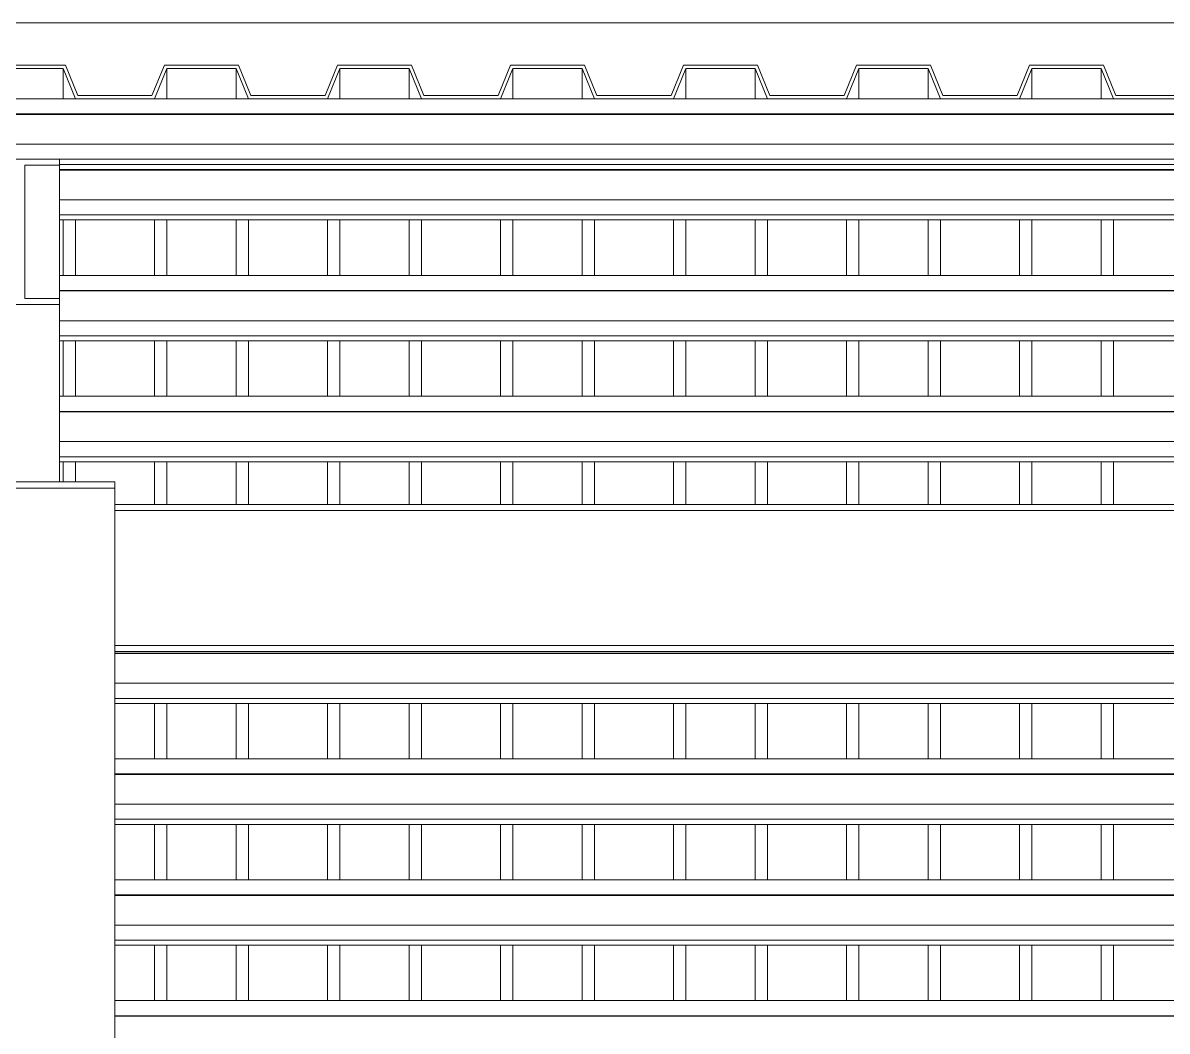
# Model space of a CAD drawing. Header units: metres. Extents: x 78 to 178, y -74 to 157.
# Drawn here: x 102.564 to 104.432, y -50.198 to -48.553 of the extents above; entities that cross this region are included whole.
import ezdxf

# ---------------------------------------------------------------- set-up
doc = ezdxf.new("R2010")
doc.units = ezdxf.units.M
doc.layers.add('01_Fina', color=252, linetype='Continuous', lineweight=15)

msp = doc.modelspace()

# ---------------------------------------------------------------- linework, layer by layer
at = {"layer": '01_Fina'}
for p, q in [((102.50247, -48.55302), (105.19549, -48.55302)), ((102.51256, -48.62207), (102.63359, -48.62207)), ((102.62968, -48.62772), (102.51647, -48.62772)), ((102.62968, -48.67704), (102.62968, -48.62772)), ((102.64985, -48.67704), (102.62968, -48.62772)), ((102.63359, -48.62207), (102.65376, -48.67139)), ((102.7748, -48.67139), (102.79497, -48.62207)), ((102.79888, -48.62772), (102.77871, -48.67704)), ((102.79497, -48.62207), (102.91601, -48.62207)), ((102.79888, -48.67704), (102.79888, -48.62772)), ((102.9121, -48.62772), (102.79888, -48.62772)), ((102.9121, -48.67704), (102.9121, -48.62772)), ((102.93227, -48.67704), (102.9121, -48.62772)), ((102.93618, -48.67139), (102.91601, -48.62207)), ((103.05721, -48.67139), (103.07739, -48.62207)), ((103.08129, -48.62772), (103.06112, -48.67704)), ((103.07739, -48.62207), (103.19842, -48.62207)), ((103.08129, -48.67704), (103.08129, -48.62772)), ((103.19451, -48.62772), (103.08129, -48.62772)), ((103.19451, -48.67704), (103.19451, -48.62772)), ((103.21468, -48.67704), (103.19451, -48.62772)), ((103.19842, -48.62207), (103.21859, -48.67139)), ((103.33963, -48.67139), (103.3598, -48.62207)), ((103.36371, -48.62772), (103.34354, -48.67704)), ((103.3598, -48.62207), (103.48083, -48.62207)), ((103.36371, -48.67704), (103.36371, -48.62772)), ((103.47692, -48.62772), (103.36371, -48.62772)), ((103.47692, -48.67704), (103.47692, -48.62772)), ((103.4971, -48.67704), (103.47692, -48.62772)), ((103.48083, -48.62207), (103.50101, -48.67139)), ((103.62204, -48.67139), (103.64221, -48.62207)), ((103.64612, -48.62772), (103.62595, -48.67704)), ((103.64221, -48.62207), (103.76325, -48.62207)), ((103.64612, -48.67704), (103.64612, -48.62772)), ((103.75934, -48.62772), (103.64612, -48.62772)), ((103.75934, -48.67704), (103.75934, -48.62772)), ((103.77951, -48.67704), (103.75934, -48.62772)), ((103.76325, -48.62207), (103.78342, -48.67139)), ((103.90445, -48.67139), (103.92463, -48.62207)), ((103.92854, -48.62772), (103.90836, -48.67704)), ((103.92463, -48.62207), (104.04566, -48.62207)), ((103.92854, -48.67704), (103.92854, -48.62772)), ((104.04175, -48.62772), (103.92854, -48.62772)), ((104.04175, -48.67704), (104.04175, -48.62772)), ((104.06192, -48.67704), (104.04175, -48.62772)), ((104.04566, -48.62207), (104.06583, -48.67139)), ((104.18687, -48.67139), (104.20704, -48.62207)), ((104.21095, -48.62772), (104.19078, -48.67704)), ((104.20704, -48.62207), (104.32807, -48.62207)), ((104.21095, -48.67704), (104.21095, -48.62772)), ((104.32417, -48.62772), (104.21095, -48.62772)), ((104.32417, -48.67704), (104.32417, -48.62772)), ((104.34434, -48.67704), (104.32417, -48.62772)), ((104.32807, -48.62207), (104.34825, -48.67139)), ((102.7748, -48.67139), (102.65376, -48.67139)), ((103.05721, -48.67139), (102.93618, -48.67139)), ((103.33963, -48.67139), (103.21859, -48.67139)), ((103.62204, -48.67139), (103.50101, -48.67139)), ((103.90445, -48.67139), (103.78342, -48.67139)), ((104.18687, -48.67139), (104.06583, -48.67139)), ((104.46928, -48.67139), (104.34825, -48.67139)), ((102.51647, -48.67704), (102.62968, -48.67704)), ((102.62968, -48.67704), (102.64985, -48.67704)), ((102.77871, -48.67704), (102.64985, -48.67704)), ((102.77871, -48.67704), (102.79888, -48.67704)), ((102.79888, -48.67704), (102.9121, -48.67704)), ((102.9121, -48.67704), (102.93227, -48.67704)), ((103.06112, -48.67704), (102.93227, -48.67704)), ((103.06112, -48.67704), (103.08129, -48.67704)), ((103.08129, -48.67704), (103.19451, -48.67704)), ((103.19451, -48.67704), (103.21468, -48.67704)), ((103.34354, -48.67704), (103.21468, -48.67704)), ((103.34354, -48.67704), (103.36371, -48.67704)), ((103.36371, -48.67704), (103.47692, -48.67704)), ((103.47692, -48.67704), (103.4971, -48.67704)), ((103.62595, -48.67704), (103.4971, -48.67704)), ((103.62595, -48.67704), (103.64612, -48.67704)), ((103.64612, -48.67704), (103.75934, -48.67704)), ((103.75934, -48.67704), (103.77951, -48.67704)), ((103.90836, -48.67704), (103.77951, -48.67704)), ((103.90836, -48.67704), (103.92854, -48.67704)), ((103.92854, -48.67704), (104.04175, -48.67704)), ((104.04175, -48.67704), (104.06192, -48.67704)), ((104.19078, -48.67704), (104.06192, -48.67704)), ((104.19078, -48.67704), (104.21095, -48.67704)), ((104.21095, -48.67704), (104.32417, -48.67704)), ((104.32417, -48.67704), (104.34434, -48.67704)), ((104.47319, -48.67704), (104.34434, -48.67704)), ((99.80945, -48.7017), (114.49982, -48.7017)), ((99.80945, -48.70252), (114.49982, -48.70252)), ((99.80945, -48.75102), (114.49982, -48.75102)), ((102.50404, -48.77568), (102.62404, -48.77568)), ((102.62404, -48.77568), (102.62404, -48.7839)), ((102.62404, -48.77568), (106.25404, -48.77568)), ((102.62404, -48.7839), (106.25404, -48.7839)), ((102.62404, -48.7839), (102.62404, -48.78534)), ((102.62404, -48.78534), (102.56714, -48.78534)), ((102.56714, -48.78534), (102.56714, -49.00275)), ((102.62404, -48.78534), (102.62404, -48.79241)), ((102.62404, -48.79241), (106.25404, -48.79241)), ((102.62404, -48.79241), (102.62404, -48.79323)), ((102.62404, -48.79323), (106.25404, -48.79323)), ((102.62404, -48.79323), (102.62404, -48.84173)), ((102.62404, -48.84173), (106.25404, -48.84173)), ((102.62404, -48.84173), (102.62404, -48.86639)), ((102.62404, -48.86639), (106.25404, -48.86639)), ((102.62404, -48.86639), (102.62404, -48.87461)), ((102.62404, -48.87461), (102.62968, -48.87461)), ((102.62404, -48.87461), (102.62404, -48.96503)), ((102.62968, -48.96503), (102.62968, -48.87461)), ((102.62968, -48.87461), (102.64985, -48.87461)), ((102.64985, -48.96503), (102.64985, -48.87461)), ((102.64985, -48.87461), (102.77871, -48.87461)), ((102.77871, -48.96503), (102.77871, -48.87461)), ((102.77871, -48.87461), (102.79888, -48.87461)), ((102.79888, -48.96503), (102.79888, -48.87461)), ((102.79888, -48.87461), (102.9121, -48.87461)), ((102.9121, -48.96503), (102.9121, -48.87461)), ((102.9121, -48.87461), (102.93227, -48.87461)), ((102.93227, -48.96503), (102.93227, -48.87461)), ((102.93227, -48.87461), (103.06112, -48.87461)), ((103.06112, -48.96503), (103.06112, -48.87461)), ((103.06112, -48.87461), (103.08129, -48.87461)), ((103.08129, -48.96503), (103.08129, -48.87461)), ((103.08129, -48.87461), (103.19451, -48.87461)), ((103.19451, -48.96503), (103.19451, -48.87461)), ((103.19451, -48.87461), (103.21468, -48.87461)), ((103.21468, -48.96503), (103.21468, -48.87461)), ((103.21468, -48.87461), (103.34354, -48.87461)), ((103.34354, -48.96503), (103.34354, -48.87461)), ((103.34354, -48.87461), (103.36371, -48.87461)), ((103.36371, -48.96503), (103.36371, -48.87461)), ((103.36371, -48.87461), (103.47692, -48.87461)), ((103.47692, -48.96503), (103.47692, -48.87461)), ((103.47692, -48.87461), (103.4971, -48.87461)), ((103.4971, -48.96503), (103.4971, -48.87461)), ((103.4971, -48.87461), (103.62595, -48.87461)), ((103.62595, -48.96503), (103.62595, -48.87461)), ((103.62595, -48.87461), (103.64612, -48.87461)), ((103.64612, -48.96503), (103.64612, -48.87461)), ((103.64612, -48.87461), (103.75934, -48.87461)), ((103.75934, -48.96503), (103.75934, -48.87461)), ((103.75934, -48.87461), (103.77951, -48.87461)), ((103.77951, -48.96503), (103.77951, -48.87461)), ((103.77951, -48.87461), (103.90836, -48.87461)), ((103.90836, -48.96503), (103.90836, -48.87461)), ((103.90836, -48.87461), (103.92854, -48.87461)), ((103.92854, -48.96503), (103.92854, -48.87461)), ((103.92854, -48.87461), (104.04175, -48.87461)), ((104.04175, -48.96503), (104.04175, -48.87461)), ((104.04175, -48.87461), (104.06192, -48.87461)), ((104.06192, -48.96503), (104.06192, -48.87461)), ((104.06192, -48.87461), (104.19078, -48.87461)), ((104.19078, -48.96503), (104.19078, -48.87461)), ((104.19078, -48.87461), (104.21095, -48.87461)), ((104.21095, -48.96503), (104.21095, -48.87461)), ((104.21095, -48.87461), (104.32417, -48.87461)), ((104.32417, -48.96503), (104.32417, -48.87461)), ((104.32417, -48.87461), (104.34434, -48.87461)), ((104.34434, -48.96503), (104.34434, -48.87461)), ((104.34434, -48.87461), (104.47319, -48.87461)), ((102.62404, -48.96503), (102.62968, -48.96503)), ((102.62404, -48.96503), (102.62404, -48.98969)), ((102.62968, -48.96503), (102.64985, -48.96503)), ((102.64985, -48.96503), (102.77871, -48.96503)), ((102.77871, -48.96503), (102.79888, -48.96503)), ((102.79888, -48.96503), (102.9121, -48.96503)), ((102.9121, -48.96503), (102.93227, -48.96503)), ((102.93227, -48.96503), (103.06112, -48.96503)), ((103.06112, -48.96503), (103.08129, -48.96503)), ((103.08129, -48.96503), (103.19451, -48.96503)), ((103.19451, -48.96503), (103.21468, -48.96503)), ((103.21468, -48.96503), (103.34354, -48.96503)), ((103.34354, -48.96503), (103.36371, -48.96503)), ((103.36371, -48.96503), (103.47692, -48.96503)), ((103.47692, -48.96503), (103.4971, -48.96503)), ((103.4971, -48.96503), (103.62595, -48.96503)), ((103.62595, -48.96503), (103.64612, -48.96503)), ((103.64612, -48.96503), (103.75934, -48.96503)), ((103.75934, -48.96503), (103.77951, -48.96503)), ((103.77951, -48.96503), (103.90836, -48.96503)), ((103.90836, -48.96503), (103.92854, -48.96503)), ((103.92854, -48.96503), (104.04175, -48.96503)), ((104.04175, -48.96503), (104.06192, -48.96503)), ((104.06192, -48.96503), (104.19078, -48.96503)), ((104.19078, -48.96503), (104.21095, -48.96503)), ((104.21095, -48.96503), (104.32417, -48.96503)), ((104.32417, -48.96503), (104.34434, -48.96503)), ((104.34434, -48.96503), (104.47319, -48.96503)), ((102.62404, -48.98969), (106.25404, -48.98969)), ((102.62404, -48.98969), (102.62404, -48.99051)), ((102.62404, -48.99051), (106.25404, -48.99051)), ((102.62404, -48.99051), (102.62404, -49.00275)), ((102.56714, -49.00275), (102.62404, -49.00275)), ((102.62404, -49.00275), (102.62404, -49.01241)), ((102.62404, -49.01241), (102.50404, -49.01241)), ((102.62404, -49.01241), (102.62404, -49.03901)), ((102.62404, -49.03901), (106.25404, -49.03901)), ((102.62404, -49.03901), (102.62404, -49.06367)), ((102.62404, -49.06367), (106.25404, -49.06367)), ((102.62404, -49.06367), (102.62404, -49.07189)), ((102.62404, -49.07189), (102.62968, -49.07189)), ((102.62404, -49.07189), (102.62404, -49.16231)), ((102.62968, -49.16231), (102.62968, -49.07189)), ((102.62968, -49.07189), (102.64985, -49.07189)), ((102.64985, -49.16231), (102.64985, -49.07189)), ((102.64985, -49.07189), (102.77871, -49.07189)), ((102.77871, -49.16231), (102.77871, -49.07189)), ((102.77871, -49.07189), (102.79888, -49.07189)), ((102.79888, -49.16231), (102.79888, -49.07189)), ((102.79888, -49.07189), (102.9121, -49.07189)), ((102.9121, -49.16231), (102.9121, -49.07189)), ((102.9121, -49.07189), (102.93227, -49.07189)), ((102.93227, -49.16231), (102.93227, -49.07189)), ((102.93227, -49.07189), (103.06112, -49.07189)), ((103.06112, -49.16231), (103.06112, -49.07189)), ((103.06112, -49.07189), (103.08129, -49.07189)), ((103.08129, -49.16231), (103.08129, -49.07189)), ((103.08129, -49.07189), (103.19451, -49.07189)), ((103.19451, -49.16231), (103.19451, -49.07189)), ((103.19451, -49.07189), (103.21468, -49.07189)), ((103.21468, -49.16231), (103.21468, -49.07189)), ((103.21468, -49.07189), (103.34354, -49.07189)), ((103.34354, -49.16231), (103.34354, -49.07189)), ((103.34354, -49.07189), (103.36371, -49.07189)), ((103.36371, -49.16231), (103.36371, -49.07189)), ((103.36371, -49.07189), (103.47692, -49.07189)), ((103.47692, -49.16231), (103.47692, -49.07189)), ((103.47692, -49.07189), (103.4971, -49.07189)), ((103.4971, -49.16231), (103.4971, -49.07189)), ((103.4971, -49.07189), (103.62595, -49.07189)), ((103.62595, -49.16231), (103.62595, -49.07189)), ((103.62595, -49.07189), (103.64612, -49.07189)), ((103.64612, -49.16231), (103.64612, -49.07189)), ((103.64612, -49.07189), (103.75934, -49.07189)), ((103.75934, -49.16231), (103.75934, -49.07189)), ((103.75934, -49.07189), (103.77951, -49.07189)), ((103.77951, -49.16231), (103.77951, -49.07189)), ((103.77951, -49.07189), (103.90836, -49.07189)), ((103.90836, -49.16231), (103.90836, -49.07189)), ((103.90836, -49.07189), (103.92854, -49.07189)), ((103.92854, -49.16231), (103.92854, -49.07189)), ((103.92854, -49.07189), (104.04175, -49.07189)), ((104.04175, -49.16231), (104.04175, -49.07189)), ((104.04175, -49.07189), (104.06192, -49.07189)), ((104.06192, -49.16231), (104.06192, -49.07189)), ((104.06192, -49.07189), (104.19078, -49.07189)), ((104.19078, -49.16231), (104.19078, -49.07189)), ((104.19078, -49.07189), (104.21095, -49.07189)), ((104.21095, -49.16231), (104.21095, -49.07189)), ((104.21095, -49.07189), (104.32417, -49.07189)), ((104.32417, -49.16231), (104.32417, -49.07189)), ((104.32417, -49.07189), (104.34434, -49.07189)), ((104.34434, -49.16231), (104.34434, -49.07189)), ((104.34434, -49.07189), (104.47319, -49.07189)), ((102.62404, -49.16231), (102.62968, -49.16231)), ((102.62404, -49.16231), (102.62404, -49.18697)), ((102.62968, -49.16231), (102.64985, -49.16231)), ((102.64985, -49.16231), (102.77871, -49.16231)), ((102.77871, -49.16231), (102.79888, -49.16231)), ((102.79888, -49.16231), (102.9121, -49.16231)), ((102.9121, -49.16231), (102.93227, -49.16231)), ((102.93227, -49.16231), (103.06112, -49.16231)), ((103.06112, -49.16231), (103.08129, -49.16231)), ((103.08129, -49.16231), (103.19451, -49.16231)), ((103.19451, -49.16231), (103.21468, -49.16231)), ((103.21468, -49.16231), (103.34354, -49.16231)), ((103.34354, -49.16231), (103.36371, -49.16231)), ((103.36371, -49.16231), (103.47692, -49.16231)), ((103.47692, -49.16231), (103.4971, -49.16231)), ((103.4971, -49.16231), (103.62595, -49.16231)), ((103.62595, -49.16231), (103.64612, -49.16231)), ((103.64612, -49.16231), (103.75934, -49.16231)), ((103.75934, -49.16231), (103.77951, -49.16231)), ((103.77951, -49.16231), (103.90836, -49.16231)), ((103.90836, -49.16231), (103.92854, -49.16231)), ((103.92854, -49.16231), (104.04175, -49.16231)), ((104.04175, -49.16231), (104.06192, -49.16231)), ((104.06192, -49.16231), (104.19078, -49.16231)), ((104.19078, -49.16231), (104.21095, -49.16231)), ((104.21095, -49.16231), (104.32417, -49.16231)), ((104.32417, -49.16231), (104.34434, -49.16231)), ((104.34434, -49.16231), (104.47319, -49.16231)), ((102.62404, -49.18697), (106.25404, -49.18697)), ((102.62404, -49.18697), (102.62404, -49.18779)), ((102.62404, -49.18779), (106.25404, -49.18779)), ((102.62404, -49.18779), (102.62404, -49.23629)), ((102.62404, -49.23629), (106.25404, -49.23629)), ((102.62404, -49.23629), (102.62404, -49.26095)), ((102.62404, -49.26095), (106.25404, -49.26095)), ((102.62404, -49.26095), (102.62404, -49.26917)), ((102.62404, -49.26917), (102.62968, -49.26917)), ((102.62404, -49.26917), (102.62404, -49.30225)), ((102.62968, -49.30225), (102.62968, -49.26917)), ((102.62968, -49.26917), (102.64985, -49.26917)), ((102.64985, -49.30225), (102.64985, -49.26917)), ((102.64985, -49.26917), (102.77871, -49.26917)), ((102.77871, -49.33883), (102.77871, -49.26917)), ((102.77871, -49.26917), (102.79888, -49.26917)), ((102.79888, -49.33883), (102.79888, -49.26917)), ((102.79888, -49.26917), (102.9121, -49.26917)), ((102.9121, -49.33883), (102.9121, -49.26917)), ((102.9121, -49.26917), (102.93227, -49.26917)), ((102.93227, -49.33883), (102.93227, -49.26917)), ((102.93227, -49.26917), (103.06112, -49.26917)), ((103.06112, -49.33883), (103.06112, -49.26917)), ((103.06112, -49.26917), (103.08129, -49.26917)), ((103.08129, -49.33883), (103.08129, -49.26917)), ((103.08129, -49.26917), (103.19451, -49.26917)), ((103.19451, -49.33883), (103.19451, -49.26917)), ((103.19451, -49.26917), (103.21468, -49.26917)), ((103.21468, -49.33883), (103.21468, -49.26917)), ((103.21468, -49.26917), (103.34354, -49.26917)), ((103.34354, -49.33883), (103.34354, -49.26917)), ((103.34354, -49.26917), (103.36371, -49.26917)), ((103.36371, -49.33883), (103.36371, -49.26917)), ((103.36371, -49.26917), (103.47692, -49.26917)), ((103.47692, -49.33883), (103.47692, -49.26917)), ((103.47692, -49.26917), (103.4971, -49.26917)), ((103.4971, -49.33883), (103.4971, -49.26917)), ((103.4971, -49.26917), (103.62595, -49.26917)), ((103.62595, -49.33883), (103.62595, -49.26917)), ((103.62595, -49.26917), (103.64612, -49.26917)), ((103.64612, -49.33883), (103.64612, -49.26917)), ((103.64612, -49.26917), (103.75934, -49.26917)), ((103.75934, -49.33883), (103.75934, -49.26917)), ((103.75934, -49.26917), (103.77951, -49.26917)), ((103.77951, -49.33883), (103.77951, -49.26917)), ((103.77951, -49.26917), (103.90836, -49.26917)), ((103.90836, -49.33883), (103.90836, -49.26917)), ((103.90836, -49.26917), (103.92854, -49.26917)), ((103.92854, -49.33883), (103.92854, -49.26917)), ((103.92854, -49.26917), (104.04175, -49.26917)), ((104.04175, -49.33883), (104.04175, -49.26917)), ((104.04175, -49.26917), (104.06192, -49.26917)), ((104.06192, -49.33883), (104.06192, -49.26917)), ((104.06192, -49.26917), (104.19078, -49.26917)), ((104.19078, -49.33883), (104.19078, -49.26917)), ((104.19078, -49.26917), (104.21095, -49.26917)), ((104.21095, -49.33883), (104.21095, -49.26917)), ((104.21095, -49.26917), (104.32417, -49.26917)), ((104.32417, -49.33883), (104.32417, -49.26917)), ((104.32417, -49.26917), (104.34434, -49.26917)), ((104.34434, -49.33883), (104.34434, -49.26917)), ((104.34434, -49.26917), (104.47319, -49.26917)), ((102.62968, -49.30225), (102.50404, -49.30225)), ((102.64985, -49.30225), (102.62968, -49.30225)), ((102.71404, -49.30225), (102.64985, -49.30225)), ((102.71404, -49.31212), (102.71404, -49.30225)), ((102.62968, -49.31212), (102.50404, -49.31212)), ((102.62404, -49.31212), (102.62404, -49.31218)), ((102.62404, -49.31218), (102.64985, -49.31218)), ((102.62968, -49.31218), (102.62968, -49.31212)), ((102.64985, -49.31212), (102.62968, -49.31212)), ((102.62968, -49.31218), (102.64985, -49.31218)), ((102.64985, -49.31218), (102.64985, -49.31212)), ((102.71404, -49.31212), (102.64985, -49.31212)), ((102.71404, -49.31218), (102.64985, -49.31218)), ((102.71404, -49.31218), (102.71404, -49.31212)), ((102.71404, -49.33883), (102.71404, -49.31218)), ((102.77871, -49.33883), (102.71404, -49.33883)), ((102.71404, -49.34863), (102.71404, -49.33883)), ((102.79888, -49.33883), (102.77871, -49.33883)), ((102.9121, -49.33883), (102.79888, -49.33883)), ((102.93227, -49.33883), (102.9121, -49.33883)), ((103.06112, -49.33883), (102.93227, -49.33883)), ((103.08129, -49.33883), (103.06112, -49.33883)), ((103.19451, -49.33883), (103.08129, -49.33883)), ((103.21468, -49.33883), (103.19451, -49.33883)), ((103.34354, -49.33883), (103.21468, -49.33883)), ((103.36371, -49.33883), (103.34354, -49.33883)), ((103.47692, -49.33883), (103.36371, -49.33883)), ((103.4971, -49.33883), (103.47692, -49.33883)), ((103.62595, -49.33883), (103.4971, -49.33883)), ((103.64612, -49.33883), (103.62595, -49.33883)), ((103.75934, -49.33883), (103.64612, -49.33883)), ((103.77951, -49.33883), (103.75934, -49.33883)), ((103.90836, -49.33883), (103.77951, -49.33883)), ((103.92854, -49.33883), (103.90836, -49.33883)), ((104.04175, -49.33883), (103.92854, -49.33883)), ((104.06192, -49.33883), (104.04175, -49.33883)), ((104.19078, -49.33883), (104.06192, -49.33883)), ((104.21095, -49.33883), (104.19078, -49.33883)), ((104.32417, -49.33883), (104.21095, -49.33883)), ((104.34434, -49.33883), (104.32417, -49.33883)), ((104.47319, -49.33883), (104.34434, -49.33883)), ((106.25404, -49.34863), (102.71404, -49.34863)), ((102.71404, -49.56903), (102.71404, -49.34863)), ((106.25404, -49.56903), (102.71404, -49.56903)), ((102.71404, -49.57883), (102.71404, -49.56903)), ((106.25404, -49.57883), (102.71404, -49.57883)), ((102.71404, -49.58153), (102.71404, -49.57883)), ((102.71404, -49.58153), (106.25404, -49.58153)), ((102.71404, -49.58235), (102.71404, -49.58153)), ((102.71404, -49.58235), (106.25404, -49.58235)), ((102.71404, -49.63085), (102.71404, -49.58235)), ((102.71404, -49.63085), (106.25404, -49.63085)), ((102.71404, -49.65551), (102.71404, -49.63085)), ((102.71404, -49.65551), (106.25404, -49.65551)), ((102.71404, -49.66373), (102.71404, -49.65551)), ((102.71404, -49.66373), (102.77871, -49.66373)), ((102.71404, -49.75415), (102.71404, -49.66373)), ((102.77871, -49.75415), (102.77871, -49.66373)), ((102.77871, -49.66373), (102.79888, -49.66373)), ((102.79888, -49.75415), (102.79888, -49.66373)), ((102.79888, -49.66373), (102.9121, -49.66373)), ((102.9121, -49.75415), (102.9121, -49.66373)), ((102.9121, -49.66373), (102.93227, -49.66373)), ((102.93227, -49.75415), (102.93227, -49.66373)), ((102.93227, -49.66373), (103.06112, -49.66373)), ((103.06112, -49.75415), (103.06112, -49.66373)), ((103.06112, -49.66373), (103.08129, -49.66373)), ((103.08129, -49.75415), (103.08129, -49.66373)), ((103.08129, -49.66373), (103.19451, -49.66373)), ((103.19451, -49.75415), (103.19451, -49.66373)), ((103.19451, -49.66373), (103.21468, -49.66373)), ((103.21468, -49.75415), (103.21468, -49.66373)), ((103.21468, -49.66373), (103.34354, -49.66373)), ((103.34354, -49.75415), (103.34354, -49.66373)), ((103.34354, -49.66373), (103.36371, -49.66373)), ((103.36371, -49.75415), (103.36371, -49.66373)), ((103.36371, -49.66373), (103.47692, -49.66373)), ((103.47692, -49.75415), (103.47692, -49.66373)), ((103.47692, -49.66373), (103.4971, -49.66373)), ((103.4971, -49.75415), (103.4971, -49.66373)), ((103.4971, -49.66373), (103.62595, -49.66373)), ((103.62595, -49.75415), (103.62595, -49.66373)), ((103.62595, -49.66373), (103.64612, -49.66373)), ((103.64612, -49.75415), (103.64612, -49.66373)), ((103.64612, -49.66373), (103.75934, -49.66373)), ((103.75934, -49.75415), (103.75934, -49.66373)), ((103.75934, -49.66373), (103.77951, -49.66373)), ((103.77951, -49.75415), (103.77951, -49.66373)), ((103.77951, -49.66373), (103.90836, -49.66373)), ((103.90836, -49.75415), (103.90836, -49.66373)), ((103.90836, -49.66373), (103.92854, -49.66373)), ((103.92854, -49.75415), (103.92854, -49.66373)), ((103.92854, -49.66373), (104.04175, -49.66373)), ((104.04175, -49.75415), (104.04175, -49.66373)), ((104.04175, -49.66373), (104.06192, -49.66373)), ((104.06192, -49.75415), (104.06192, -49.66373)), ((104.06192, -49.66373), (104.19078, -49.66373)), ((104.19078, -49.75415), (104.19078, -49.66373)), ((104.19078, -49.66373), (104.21095, -49.66373)), ((104.21095, -49.75415), (104.21095, -49.66373)), ((104.21095, -49.66373), (104.32417, -49.66373)), ((104.32417, -49.75415), (104.32417, -49.66373)), ((104.32417, -49.66373), (104.34434, -49.66373)), ((104.34434, -49.75415), (104.34434, -49.66373)), ((104.34434, -49.66373), (104.47319, -49.66373)), ((102.71404, -49.75415), (102.77871, -49.75415)), ((102.71404, -49.77881), (102.71404, -49.75415)), ((102.77871, -49.75415), (102.79888, -49.75415)), ((102.79888, -49.75415), (102.9121, -49.75415)), ((102.9121, -49.75415), (102.93227, -49.75415)), ((102.93227, -49.75415), (103.06112, -49.75415)), ((103.06112, -49.75415), (103.08129, -49.75415)), ((103.08129, -49.75415), (103.19451, -49.75415)), ((103.19451, -49.75415), (103.21468, -49.75415)), ((103.21468, -49.75415), (103.34354, -49.75415)), ((103.34354, -49.75415), (103.36371, -49.75415)), ((103.36371, -49.75415), (103.47692, -49.75415)), ((103.47692, -49.75415), (103.4971, -49.75415)), ((103.4971, -49.75415), (103.62595, -49.75415)), ((103.62595, -49.75415), (103.64612, -49.75415)), ((103.64612, -49.75415), (103.75934, -49.75415)), ((103.75934, -49.75415), (103.77951, -49.75415)), ((103.77951, -49.75415), (103.90836, -49.75415)), ((103.90836, -49.75415), (103.92854, -49.75415)), ((103.92854, -49.75415), (104.04175, -49.75415)), ((104.04175, -49.75415), (104.06192, -49.75415)), ((104.06192, -49.75415), (104.19078, -49.75415)), ((104.19078, -49.75415), (104.21095, -49.75415)), ((104.21095, -49.75415), (104.32417, -49.75415)), ((104.32417, -49.75415), (104.34434, -49.75415)), ((104.34434, -49.75415), (104.47319, -49.75415)), ((102.71404, -49.77881), (106.25404, -49.77881)), ((102.71404, -49.77963), (102.71404, -49.77881)), ((102.71404, -49.77963), (106.25404, -49.77963)), ((102.71404, -49.82813), (102.71404, -49.77963)), ((102.71404, -49.82813), (106.25404, -49.82813)), ((102.71404, -49.85279), (102.71404, -49.82813)), ((102.71404, -49.85279), (106.25404, -49.85279)), ((102.71404, -49.86101), (102.71404, -49.85279)), ((102.71404, -49.86101), (102.77871, -49.86101)), ((102.71404, -49.95143), (102.71404, -49.86101)), ((102.77871, -49.95143), (102.77871, -49.86101)), ((102.77871, -49.86101), (102.79888, -49.86101)), ((102.79888, -49.95143), (102.79888, -49.86101)), ((102.79888, -49.86101), (102.9121, -49.86101)), ((102.9121, -49.95143), (102.9121, -49.86101)), ((102.9121, -49.86101), (102.93227, -49.86101)), ((102.93227, -49.95143), (102.93227, -49.86101)), ((102.93227, -49.86101), (103.06112, -49.86101)), ((103.06112, -49.95143), (103.06112, -49.86101)), ((103.06112, -49.86101), (103.08129, -49.86101)), ((103.08129, -49.95143), (103.08129, -49.86101)), ((103.08129, -49.86101), (103.19451, -49.86101)), ((103.19451, -49.95143), (103.19451, -49.86101)), ((103.19451, -49.86101), (103.21468, -49.86101)), ((103.21468, -49.95143), (103.21468, -49.86101)), ((103.21468, -49.86101), (103.34354, -49.86101)), ((103.34354, -49.95143), (103.34354, -49.86101)), ((103.34354, -49.86101), (103.36371, -49.86101)), ((103.36371, -49.95143), (103.36371, -49.86101)), ((103.36371, -49.86101), (103.47692, -49.86101)), ((103.47692, -49.95143), (103.47692, -49.86101)), ((103.47692, -49.86101), (103.4971, -49.86101)), ((103.4971, -49.95143), (103.4971, -49.86101)), ((103.4971, -49.86101), (103.62595, -49.86101)), ((103.62595, -49.95143), (103.62595, -49.86101)), ((103.62595, -49.86101), (103.64612, -49.86101)), ((103.64612, -49.95143), (103.64612, -49.86101)), ((103.64612, -49.86101), (103.75934, -49.86101)), ((103.75934, -49.95143), (103.75934, -49.86101)), ((103.75934, -49.86101), (103.77951, -49.86101)), ((103.77951, -49.95143), (103.77951, -49.86101)), ((103.77951, -49.86101), (103.90836, -49.86101)), ((103.90836, -49.95143), (103.90836, -49.86101)), ((103.90836, -49.86101), (103.92854, -49.86101)), ((103.92854, -49.95143), (103.92854, -49.86101)), ((103.92854, -49.86101), (104.04175, -49.86101)), ((104.04175, -49.95143), (104.04175, -49.86101)), ((104.04175, -49.86101), (104.06192, -49.86101)), ((104.06192, -49.95143), (104.06192, -49.86101)), ((104.06192, -49.86101), (104.19078, -49.86101)), ((104.19078, -49.95143), (104.19078, -49.86101)), ((104.19078, -49.86101), (104.21095, -49.86101)), ((104.21095, -49.95143), (104.21095, -49.86101)), ((104.21095, -49.86101), (104.32417, -49.86101)), ((104.32417, -49.95143), (104.32417, -49.86101)), ((104.32417, -49.86101), (104.34434, -49.86101)), ((104.34434, -49.95143), (104.34434, -49.86101)), ((104.34434, -49.86101), (104.47319, -49.86101)), ((102.71404, -49.95143), (102.77871, -49.95143)), ((102.71404, -49.97609), (102.71404, -49.95143)), ((102.77871, -49.95143), (102.79888, -49.95143)), ((102.79888, -49.95143), (102.9121, -49.95143)), ((102.9121, -49.95143), (102.93227, -49.95143)), ((102.93227, -49.95143), (103.06112, -49.95143)), ((103.06112, -49.95143), (103.08129, -49.95143)), ((103.08129, -49.95143), (103.19451, -49.95143)), ((103.19451, -49.95143), (103.21468, -49.95143)), ((103.21468, -49.95143), (103.34354, -49.95143)), ((103.34354, -49.95143), (103.36371, -49.95143)), ((103.36371, -49.95143), (103.47692, -49.95143)), ((103.47692, -49.95143), (103.4971, -49.95143)), ((103.4971, -49.95143), (103.62595, -49.95143)), ((103.62595, -49.95143), (103.64612, -49.95143)), ((103.64612, -49.95143), (103.75934, -49.95143)), ((103.75934, -49.95143), (103.77951, -49.95143)), ((103.77951, -49.95143), (103.90836, -49.95143)), ((103.90836, -49.95143), (103.92854, -49.95143)), ((103.92854, -49.95143), (104.04175, -49.95143)), ((104.04175, -49.95143), (104.06192, -49.95143)), ((104.06192, -49.95143), (104.19078, -49.95143)), ((104.19078, -49.95143), (104.21095, -49.95143)), ((104.21095, -49.95143), (104.32417, -49.95143)), ((104.32417, -49.95143), (104.34434, -49.95143)), ((104.34434, -49.95143), (104.47319, -49.95143)), ((102.71404, -49.97609), (106.25404, -49.97609)), ((102.71404, -49.97691), (102.71404, -49.97609)), ((102.71404, -49.97691), (106.25404, -49.97691)), ((102.71404, -50.0254), (102.71404, -49.97691)), ((102.71404, -50.0254), (106.25404, -50.0254)), ((102.71404, -50.05006), (102.71404, -50.0254)), ((102.71404, -50.05006), (106.25404, -50.05006)), ((102.71404, -50.05828), (102.71404, -50.05006)), ((102.71404, -50.05828), (102.77871, -50.05828)), ((102.71404, -50.1487), (102.71404, -50.05828)), ((102.77871, -50.1487), (102.77871, -50.05828)), ((102.77871, -50.05828), (102.79888, -50.05828)), ((102.79888, -50.1487), (102.79888, -50.05828)), ((102.79888, -50.05828), (102.9121, -50.05828)), ((102.9121, -50.1487), (102.9121, -50.05828)), ((102.9121, -50.05828), (102.93227, -50.05828)), ((102.93227, -50.1487), (102.93227, -50.05828)), ((102.93227, -50.05828), (103.06112, -50.05828)), ((103.06112, -50.1487), (103.06112, -50.05828)), ((103.06112, -50.05828), (103.08129, -50.05828)), ((103.08129, -50.1487), (103.08129, -50.05828)), ((103.08129, -50.05828), (103.19451, -50.05828)), ((103.19451, -50.1487), (103.19451, -50.05828)), ((103.19451, -50.05828), (103.21468, -50.05828)), ((103.21468, -50.1487), (103.21468, -50.05828)), ((103.21468, -50.05828), (103.34354, -50.05828)), ((103.34354, -50.1487), (103.34354, -50.05828)), ((103.34354, -50.05828), (103.36371, -50.05828)), ((103.36371, -50.1487), (103.36371, -50.05828)), ((103.36371, -50.05828), (103.47692, -50.05828)), ((103.47692, -50.1487), (103.47692, -50.05828)), ((103.47692, -50.05828), (103.4971, -50.05828)), ((103.4971, -50.1487), (103.4971, -50.05828)), ((103.4971, -50.05828), (103.62595, -50.05828)), ((103.62595, -50.1487), (103.62595, -50.05828)), ((103.62595, -50.05828), (103.64612, -50.05828)), ((103.64612, -50.1487), (103.64612, -50.05828)), ((103.64612, -50.05828), (103.75934, -50.05828)), ((103.75934, -50.1487), (103.75934, -50.05828)), ((103.75934, -50.05828), (103.77951, -50.05828)), ((103.77951, -50.1487), (103.77951, -50.05828)), ((103.77951, -50.05828), (103.90836, -50.05828)), ((103.90836, -50.1487), (103.90836, -50.05828)), ((103.90836, -50.05828), (103.92854, -50.05828)), ((103.92854, -50.1487), (103.92854, -50.05828)), ((103.92854, -50.05828), (104.04175, -50.05828)), ((104.04175, -50.1487), (104.04175, -50.05828)), ((104.04175, -50.05828), (104.06192, -50.05828)), ((104.06192, -50.1487), (104.06192, -50.05828)), ((104.06192, -50.05828), (104.19078, -50.05828)), ((104.19078, -50.1487), (104.19078, -50.05828)), ((104.19078, -50.05828), (104.21095, -50.05828)), ((104.21095, -50.1487), (104.21095, -50.05828)), ((104.21095, -50.05828), (104.32417, -50.05828)), ((104.32417, -50.1487), (104.32417, -50.05828)), ((104.32417, -50.05828), (104.34434, -50.05828)), ((104.34434, -50.1487), (104.34434, -50.05828)), ((104.34434, -50.05828), (104.47319, -50.05828)), ((102.71404, -50.1487), (102.77871, -50.1487)), ((102.71404, -50.17336), (102.71404, -50.1487)), ((102.77871, -50.1487), (102.79888, -50.1487)), ((102.79888, -50.1487), (102.9121, -50.1487)), ((102.9121, -50.1487), (102.93227, -50.1487)), ((102.93227, -50.1487), (103.06112, -50.1487)), ((103.06112, -50.1487), (103.08129, -50.1487)), ((103.08129, -50.1487), (103.19451, -50.1487)), ((103.19451, -50.1487), (103.21468, -50.1487)), ((103.21468, -50.1487), (103.34354, -50.1487)), ((103.34354, -50.1487), (103.36371, -50.1487)), ((103.36371, -50.1487), (103.47692, -50.1487)), ((103.47692, -50.1487), (103.4971, -50.1487)), ((103.4971, -50.1487), (103.62595, -50.1487)), ((103.62595, -50.1487), (103.64612, -50.1487)), ((103.64612, -50.1487), (103.75934, -50.1487)), ((103.75934, -50.1487), (103.77951, -50.1487)), ((103.77951, -50.1487), (103.90836, -50.1487)), ((103.90836, -50.1487), (103.92854, -50.1487)), ((103.92854, -50.1487), (104.04175, -50.1487)), ((104.04175, -50.1487), (104.06192, -50.1487)), ((104.06192, -50.1487), (104.19078, -50.1487)), ((104.19078, -50.1487), (104.21095, -50.1487)), ((104.21095, -50.1487), (104.32417, -50.1487)), ((104.32417, -50.1487), (104.34434, -50.1487)), ((104.34434, -50.1487), (104.47319, -50.1487)), ((102.71404, -50.17336), (106.25404, -50.17336)), ((102.71404, -50.17419), (102.71404, -50.17336)), ((102.71404, -50.17419), (106.25404, -50.17419)), ((102.71404, -50.22268), (102.71404, -50.17419))]:
    msp.add_line(p, q, dxfattribs=at)

doc.saveas('drawing.dxf')
